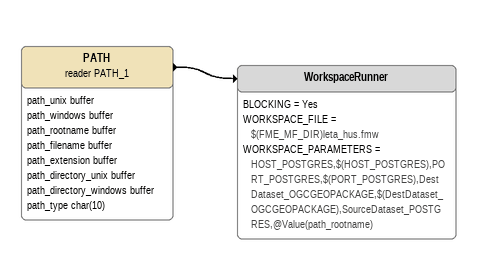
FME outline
PATH (reader PATH_1)
    attributes: path_unix buffer, path_windows buffer, path_rootname buffer, path_filename buffer, path_extension buffer, path_directory_unix buffer, path_directory_windows buffer, path_type char(10)
    -> WorkspaceRunner
WorkspaceRunner
    BLOCKING = Yes
    WORKSPACE_FILE = $(FME_MF_DIR)leta_hus.fmw
    WORKSPACE_PARAMETERS = HOST_POSTGRES,$(HOST_POSTGRES),PORT_POSTGRES,$(PORT_POSTGRES),DestDataset_OGCGEOPACKAGE,$(DestDataset_OGCGEOPACKAGE),SourceDataset_POSTGRES,@Value(path_rootname)
